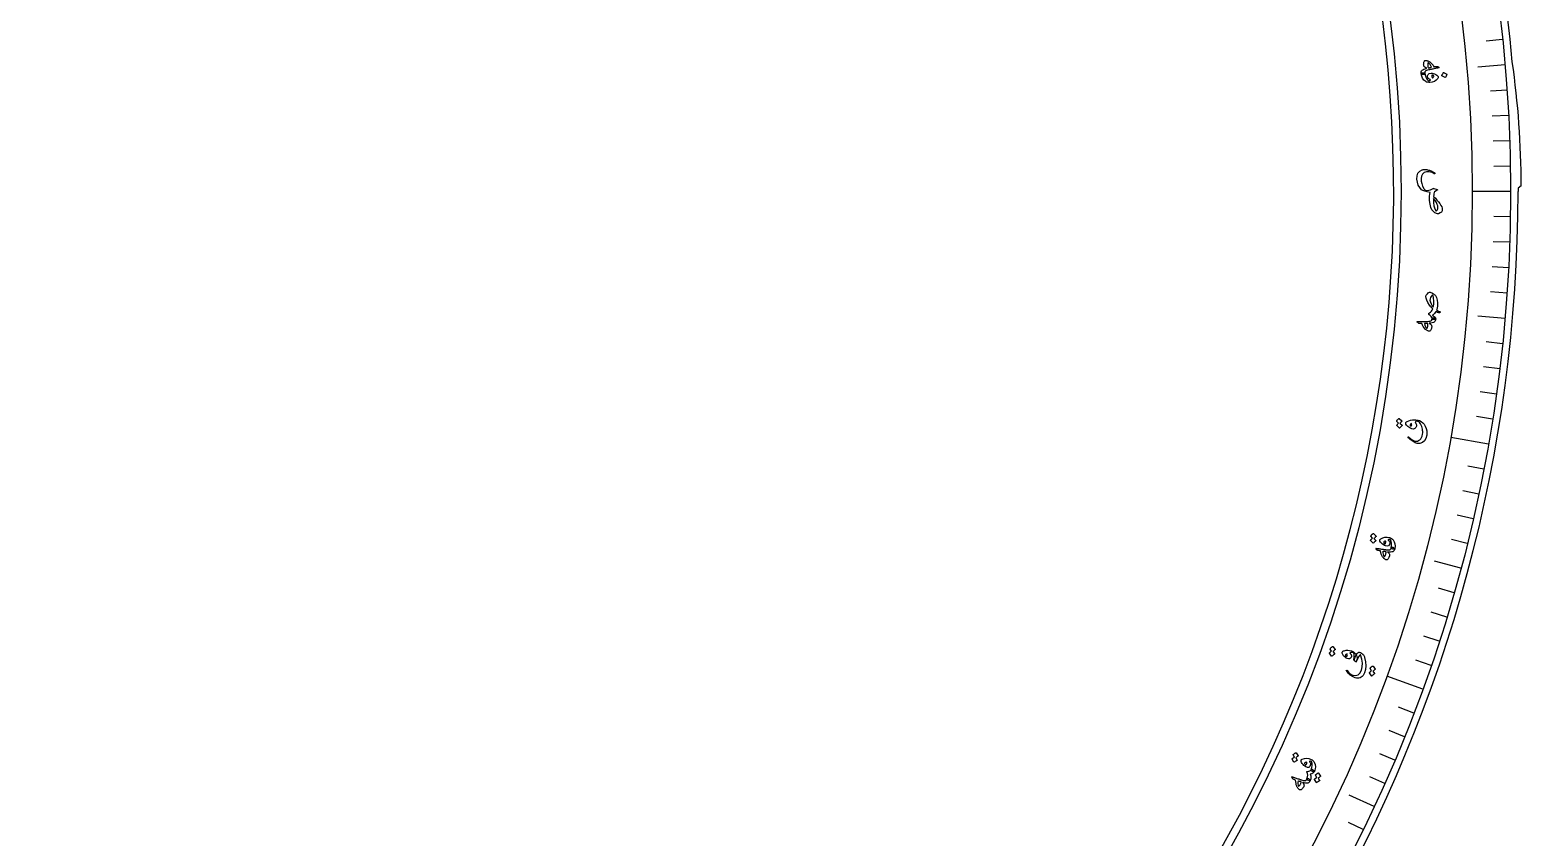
# Model space of a CAD drawing. Header units: millimetres. Extents: x -65 to 65, y -65 to 77.
# Drawn here: x -1.1 to 65.1, y -28.7 to 7.2 of the extents above; entities that cross this region are included whole.
import ezdxf

# ---------------------------------------------------------------- set-up
doc = ezdxf.new("R2010")
doc.units = ezdxf.units.MM
for name, color, linetype in [('CUT_INNER', 6, 'Continuous'), ('CUT_OUTER', 1, 'Continuous'), ('ENGRAVE', 7, 'Continuous'), ('ENGRAVE_FINE', 8, 'Continuous'), ('TEXT', 5, 'Continuous')]:
    doc.layers.add(name, color=color, linetype=linetype)

msp = doc.modelspace()

# ---------------------------------------------------------------- linework, layer by layer
at = {"layer": 'CUT_INNER'}
msp.add_arc((0.0001, -0.0002), 59.4749, 92.288724, 16.523657, dxfattribs=at)
at = {"layer": 'CUT_OUTER'}
for points in [[(65.1396, 0.2503), (65.1368, 0.2483), (64.9995, 0.1565)], [(64.9995, 0.1565), (65, 0)]]:
    msp.add_lwpolyline(points, dxfattribs=at)
for centre, radius, start, end in [((0.0187, 0.0053), 64.9806, 5.080413, 19.336989), ((27.1323, 0.2902), 38.0073, 359.939859, 8.273731), ((0.0002, -0.0002), 64.9998, 179.818811, 0.000134)]:
    msp.add_arc(centre, radius, start, end, dxfattribs=at)
at = {"layer": 'ENGRAVE'}
for points in [[(64.4224, 5.6362), (63.2115, 5.5303)], [(64.6685, 0), (62.9668, 0)], [(64.4224, -5.6362), (63.2115, -5.5303)], [(63.686, -11.2296), (62.0102, -10.9341)], [(62.465, -16.7374), (61.2909, -16.4228)], [(60.7685, -22.1179), (59.1694, -21.5359)], [(58.6096, -27.3301), (57.5079, -26.8164)]]:
    msp.add_lwpolyline(points, dxfattribs=at)
for radius in [64.6685, 62.9668, 59.8065]:
    msp.add_circle((0, 0), radius, dxfattribs=at)
at = {"layer": 'ENGRAVE_FINE'}
for points in [[(64.3142, 6.7597), (63.5889, 6.6835)], [(64.511, 4.511), (63.7834, 4.4602)], [(64.5799, 3.3845), (63.8516, 3.3463)], [(64.6291, 2.2569), (63.9002, 2.2314)], [(64.6587, 1.1286), (63.9295, 1.1159)], [(64.6587, -1.1286), (63.9295, -1.1159)], [(64.6291, -2.2569), (63.9002, -2.2314)], [(64.5799, -3.3845), (63.8516, -3.3463)], [(64.511, -4.511), (63.7834, -4.4602)], [(64.3142, -6.7597), (63.5889, -6.6835)], [(64.1865, -7.8811), (63.4626, -7.7922)], [(64.0392, -9.0001), (63.3169, -8.8986)], [(63.8723, -10.1164), (63.152, -10.0023)], [(63.4804, -12.3393), (62.7645, -12.2002)], [(63.2553, -13.4453), (62.542, -13.2937)], [(63.0111, -14.5472), (62.3004, -14.3832)], [(62.7476, -15.6447), (62.0399, -15.4683)], [(62.1634, -17.8251), (61.4623, -17.624)], [(61.8428, -18.9072), (61.1454, -18.694)], [(61.5034, -19.9837), (60.8098, -19.7583)], [(61.1453, -21.054), (60.4557, -20.8166)], [(60.3732, -23.1751), (59.6924, -22.9138)], [(59.9596, -24.2252), (59.2834, -23.952)], [(59.5277, -25.268), (58.8563, -24.983)], [(59.0776, -26.303), (58.4114, -26.0064)], [(58.1237, -28.3488), (57.4682, -28.0291)]]:
    msp.add_lwpolyline(points, dxfattribs=at)
at = {"layer": 'TEXT'}
for points in [[(61.477, 5.5275), (61.4893, 5.5178), (61.4914, 5.5094), (61.4834, 5.5025), (61.4652, 5.497), (61.4541, 5.4947), (61.4387, 5.4914), (61.4192, 5.487), (61.3954, 5.4816), (61.3671, 5.4751), (61.3341, 5.4678), (61.2964, 5.4597), (61.2539, 5.4506), (61.2122, 5.4417), (61.1749, 5.4337), (61.1419, 5.4268), (61.1133, 5.4207), (61.0892, 5.4157), (61.0697, 5.4116), (61.0547, 5.4085), (61.0443, 5.4064), (60.9792, 5.3913), (60.9291, 5.3734), (60.8941, 5.3528), (60.8741, 5.3294), (60.8669, 5.3136), (60.863, 5.2948), (60.8622, 5.2731), (60.8647, 5.2485), (60.8636, 5.2338), (60.8574, 5.222), (60.8462, 5.2132), (60.8299, 5.2074), (60.81, 5.2041), (60.7897, 5.203), (60.769, 5.2042), (60.7478, 5.2076), (60.7296, 5.2127), (60.7158, 5.2189), (60.7065, 5.2262), (60.7017, 5.2345), (60.6981, 5.2817), (60.7031, 5.3231), (60.7169, 5.3587), (60.7393, 5.3885), (60.7738, 5.4149), (60.8202, 5.4384), (60.8785, 5.4589), (60.9487, 5.4763), (60.903, 5.4979), (60.8666, 5.5208), (60.8394, 5.545), (60.8215, 5.5704), (60.8139, 5.5917), (60.8094, 5.6171), (60.808, 5.6466), (60.8095, 5.6803), (60.8141, 5.7161), (60.8206, 5.7465), (60.829, 5.7713), (60.8393, 5.7906), (60.8527, 5.8067), (60.8673, 5.8178), (60.883, 5.8241), (60.8998, 5.8255), (60.9213, 5.8233), (60.9453, 5.8185), (60.9718, 5.8108), (61.0008, 5.8005), (61.0302, 5.7886), (61.0536, 5.7781), (61.0713, 5.7688), (61.0831, 5.7607), (61.1327, 5.7146), (61.1798, 5.6637), (61.2247, 5.6078), (61.2672, 5.5471), (61.3017, 5.5526), (61.3315, 5.557), (61.3567, 5.5604), (61.3771, 5.5625), (61.3944, 5.5631), (61.4101, 5.5614), (61.4241, 5.5575), (61.4366, 5.5514)], [(61.1579, 5.5244), (61.1294, 5.5881), (61.0966, 5.6413), (61.0594, 5.684), (61.0179, 5.7162), (61.0125, 5.7181), (61.0078, 5.7176), (61.0037, 5.7146), (61.0003, 5.7091), (60.994, 5.6895), (60.9898, 5.6684), (60.9876, 5.646), (60.9874, 5.6221), (60.9893, 5.5969), (60.9933, 5.5702), (60.9994, 5.5421), (61.0075, 5.5126), (61.0093, 5.5081), (61.0124, 5.5035), (61.0166, 5.4987), (61.0219, 5.4938), (61.0367, 5.4963), (61.052, 5.4991), (61.0681, 5.5023), (61.0847, 5.5059), (61.102, 5.5099), (61.12, 5.5143), (61.1386, 5.5192), (61.1579, 5.5244)], [(61.4602, 5.0887), (61.4594, 5.076), (61.4551, 5.0616), (61.4473, 5.0456), (61.436, 5.0279), (61.3664, 4.9506), (61.2854, 4.8944), (61.1932, 4.859), (61.0897, 4.8445), (61.0351, 4.8458), (60.986, 4.8531), (60.9423, 4.8666), (60.904, 4.8862), (60.8228, 4.9529), (60.762, 5.0331), (60.7217, 5.127), (60.7017, 5.2345), (60.7034, 5.2456), (60.7104, 5.2557), (60.7227, 5.2646), (60.7404, 5.2723), (60.7503, 5.2755), (60.7604, 5.2779), (60.7709, 5.2796), (60.7817, 5.2805), (60.7923, 5.2808), (60.8026, 5.2807), (60.8125, 5.2802), (60.8219, 5.2794), (60.8384, 5.2759), (60.851, 5.2697), (60.8598, 5.2605), (60.8647, 5.2485), (60.888, 5.1439), (60.9222, 5.0541), (60.9673, 4.9793), (61.0235, 4.9195), (61.0487, 4.9246), (61.0687, 4.9299), (61.0834, 4.9356), (61.0929, 4.9415), (61.1008, 4.9483), (61.1059, 4.9544), (61.1081, 4.9598), (61.1074, 4.9645), (61.106, 4.9677), (61.1042, 4.9702), (61.102, 4.972), (61.0994, 4.973), (61.0622, 4.9875), (61.0328, 5.0068), (61.0112, 5.0308), (60.9975, 5.0595), (60.9836, 5.145), (61.002, 5.2061), (61.0528, 5.243), (61.136, 5.2555), (61.1846, 5.2524), (61.2356, 5.2421), (61.2891, 5.2247), (61.345, 5.2001), (61.3936, 5.1733), (61.429, 5.1457), (61.4512, 5.1175), (61.4602, 5.0887)], [(61.2595, 5.1325), (61.2529, 5.1501), (61.2383, 5.1632), (61.2155, 5.1716), (61.1848, 5.1756), (61.18, 5.175), (61.1766, 5.1744), (61.1746, 5.1737), (61.174, 5.1728), (61.1712, 5.1542), (61.1703, 5.1355), (61.1716, 5.1168), (61.1749, 5.0979), (61.1797, 5.0816), (61.186, 5.0683), (61.1936, 5.058), (61.2025, 5.0509), (61.2299, 5.0737), (61.2485, 5.0949), (61.2584, 5.1145), (61.2595, 5.1325)], [(61.8343, 5.2176), (61.8368, 5.2155), (61.8384, 5.2124), (61.8392, 5.2083), (61.8392, 5.2032), (61.8279, 5.1663), (61.8133, 5.1313), (61.7953, 5.0981), (61.7739, 5.0667), (61.7705, 5.0635), (61.767, 5.0619), (61.7634, 5.062), (61.7596, 5.0636), (61.6148, 5.1383), (61.6112, 5.1412), (61.6101, 5.1453), (61.6114, 5.1504), (61.6151, 5.1567), (61.6182, 5.1622), (61.623, 5.1707), (61.6293, 5.1824), (61.6372, 5.1973), (61.6466, 5.2154), (61.6575, 5.2372), (61.67, 5.2626), (61.6839, 5.2915), (61.6863, 5.2954), (61.6889, 5.2975), (61.6916, 5.2977), (61.6945, 5.2961)], [(61.6363, -0.792), (61.6261, -0.8556), (61.5956, -0.9094), (61.5447, -0.9531), (61.4735, -0.9869), (61.4464, -0.9904), (61.4162, -0.9869), (61.383, -0.9766), (61.3467, -0.9594), (61.3118, -0.9397), (61.2827, -0.922), (61.2595, -0.9062), (61.2422, -0.8923), (61.1779, -0.8119), (61.1283, -0.7038), (61.0934, -0.5679), (61.0729, -0.4041), (61.0687, -0.3057), (61.0711, -0.2116), (61.0802, -0.1218), (61.096, -0.0363), (60.9628, -0.0161), (60.8556, 0.0099), (60.7746, 0.0417), (60.7197, 0.0793), (60.6348, 0.1777), (60.5713, 0.2894), (60.5291, 0.4144), (60.5081, 0.553), (60.5136, 0.6991), (60.5547, 0.8163), (60.6317, 0.9047), (60.7448, 0.9644), (60.7624, 0.9696), (60.7808, 0.974), (60.8, 0.9775), (60.82, 0.98), (60.8407, 0.9815), (60.862, 0.9816), (60.8839, 0.9804), (60.9064, 0.9778), (60.9462, 0.9721), (60.9855, 0.9646), (61.0242, 0.9553), (61.0624, 0.9441), (61.0999, 0.9312), (61.1367, 0.9166), (61.1726, 0.9005), (61.2078, 0.8827), (61.2222, 0.8748), (61.2358, 0.867), (61.2487, 0.8593), (61.261, 0.8517), (61.2726, 0.8443), (61.2835, 0.8372), (61.2937, 0.8305), (61.3032, 0.8241), (61.3086, 0.8195), (61.312, 0.8146), (61.3133, 0.8095), (61.3125, 0.8042), (61.3105, 0.7985), (61.3077, 0.7941), (61.3042, 0.7911), (61.3, 0.7895), (61.2952, 0.7889), (61.29, 0.7893), (61.2843, 0.7906), (61.2782, 0.7928), (61.2579, 0.8059), (61.2355, 0.8182), (61.2112, 0.8298), (61.1848, 0.8406), (61.1173, 0.8633), (61.0538, 0.8769), (60.9943, 0.8815), (60.9388, 0.877), (60.8338, 0.8418), (60.7579, 0.7793), (60.7112, 0.6897), (60.6934, 0.5727), (60.6997, 0.46), (60.7219, 0.3505), (60.76, 0.2441), (60.8141, 0.1408), (60.8365, 0.1096), (60.8637, 0.0826), (60.8957, 0.06), (60.9324, 0.0416), (60.9375, 0.0394), (60.9438, 0.0384), (60.9512, 0.0385), (60.9597, 0.0398), (61.041, 0.0558), (61.1123, 0.0766), (61.1737, 0.1022), (61.225, 0.1326), (61.2344, 0.1387), (61.2427, 0.1422), (61.2498, 0.1432), (61.2558, 0.1418), (61.405, 0.0856), (61.4163, 0.0776), (61.4209, 0.0697), (61.419, 0.0621), (61.4105, 0.0547), (61.296, -0.0127), (61.2789, -0.0488), (61.2659, -0.095), (61.257, -0.1514), (61.252, -0.2181), (61.3288, -0.2977), (61.3998, -0.3776), (61.4651, -0.4579), (61.5245, -0.5386), (61.5739, -0.6157), (61.609, -0.6837), (61.6298, -0.7425), (61.6363, -0.792)], [(61.3661, -0.8777), (61.4093, -0.8224), (61.4358, -0.7643), (61.4454, -0.7035), (61.4381, -0.6399), (61.4146, -0.5709), (61.3754, -0.4917), (61.3205, -0.4026), (61.2498, -0.3035), (61.2481, -0.4831), (61.2668, -0.6386), (61.3061, -0.7701), (61.3661, -0.8777)], [(60.9066, -4.6673), (60.9124, -4.6395), (60.9261, -4.6088), (60.9474, -4.5749), (60.9765, -4.538), (61.0083, -4.506), (61.0396, -4.4853), (61.0706, -4.476), (61.1012, -4.478), (61.1315, -4.4879), (61.165, -4.5027), (61.2019, -4.5223), (61.242, -4.5468), (61.2785, -4.5715), (61.3065, -4.5923), (61.3259, -4.6089), (61.3367, -4.6215), (61.383, -4.715), (61.413, -4.8206), (61.4265, -4.9384), (61.4236, -5.0682), (61.4209, -5.0945), (61.4174, -5.1205), (61.413, -5.1461), (61.4077, -5.1715), (61.4016, -5.1964), (61.3948, -5.2209), (61.3874, -5.2448), (61.3794, -5.2682), (61.3954, -5.2781), (61.4248, -5.2918), (61.4675, -5.3091), (61.5237, -5.3302), (61.5345, -5.3355), (61.5403, -5.3436), (61.541, -5.3545), (61.5368, -5.3681), (61.5292, -5.3794), (61.5196, -5.3869), (61.5081, -5.3905), (61.4947, -5.3902), (61.4783, -5.3857), (61.4613, -5.3804), (61.4437, -5.3744), (61.4255, -5.3676), (61.4068, -5.36), (61.3877, -5.3515), (61.3682, -5.342), (61.3484, -5.3315), (61.3229, -5.3745), (61.2948, -5.4121), (61.2639, -5.4444), (61.2302, -5.4714), (61.2191, -5.4792), (61.211, -5.4866), (61.206, -5.4936), (61.2039, -5.5002), (61.205, -5.5058), (61.2092, -5.5116), (61.2167, -5.5178), (61.2273, -5.5242), (61.2803, -5.5561), (61.3172, -5.5892), (61.338, -5.6237), (61.3427, -5.6595), (61.341, -5.664), (61.3369, -5.6686), (61.3302, -5.6731), (61.321, -5.6776), (61.2877, -5.6866), (61.2595, -5.6907), (61.2363, -5.6901), (61.2181, -5.6846), (61.2026, -5.6754), (61.1911, -5.6656), (61.1835, -5.6553), (61.1798, -5.6444), (61.1671, -5.5976), (61.142, -5.5536), (61.1046, -5.5124), (61.0547, -5.474), (61.0451, -5.4659), (61.0385, -5.4565), (61.035, -5.4458), (61.0346, -5.4338), (61.0374, -5.4211), (61.0436, -5.41), (61.053, -5.4005), (61.0656, -5.3928), (61.1107, -5.3627), (61.1502, -5.3225), (61.1843, -5.2722), (61.2127, -5.2118), (61.1739, -5.1687), (61.1378, -5.1268), (61.1042, -5.0861), (61.0733, -5.0466), (60.9971, -4.9334), (60.9438, -4.8325), (60.9136, -4.7438), (60.9066, -4.6673)], [(61.1881, -4.6085), (61.1435, -4.6587), (61.1118, -4.7131), (61.0929, -4.7716), (61.0868, -4.8343), (61.091, -4.8633), (61.1022, -4.8993), (61.1203, -4.9423), (61.1453, -4.9923), (61.1591, -5.018), (61.1722, -5.0415), (61.1846, -5.063), (61.1962, -5.0824), (61.2072, -5.0996), (61.2177, -5.1148), (61.2277, -5.1278), (61.2371, -5.1388), (61.2477, -5.0814), (61.2544, -5.0131), (61.257, -4.9339), (61.2557, -4.844), (61.25, -4.7572), (61.2399, -4.6896), (61.2252, -4.6411), (61.2061, -4.6117), (61.2019, -4.6071), (61.1975, -4.6051), (61.1929, -4.6055), (61.1881, -4.6085)], [(60.5272, -5.8071), (60.5169, -5.7955), (60.5164, -5.787), (60.5256, -5.7818), (60.5445, -5.7797), (60.5558, -5.7796), (60.5715, -5.7791), (60.5915, -5.7784), (60.6159, -5.7775), (60.6449, -5.7764), (60.6787, -5.7753), (60.7172, -5.7742), (60.7606, -5.7731), (60.8032, -5.772), (60.8414, -5.771), (60.8751, -5.7701), (60.9043, -5.7694), (60.9289, -5.7688), (60.9489, -5.7684), (60.9641, -5.7681), (60.9747, -5.7679), (61.0415, -5.7648), (61.0941, -5.7563), (61.1322, -5.7423), (61.1561, -5.7228), (61.166, -5.7084), (61.1732, -5.6905), (61.1778, -5.6692), (61.1798, -5.6444), (61.1835, -5.63), (61.1917, -5.6194), (61.2043, -5.6127), (61.2213, -5.6098), (61.2415, -5.61), (61.2617, -5.6126), (61.2819, -5.6174), (61.3021, -5.6245), (61.3191, -5.6329), (61.3316, -5.6415), (61.3394, -5.6503), (61.3427, -5.6595), (61.3378, -5.7071), (61.3254, -5.7473), (61.3054, -5.7802), (61.2779, -5.8057), (61.2392, -5.8257), (61.1892, -5.8404), (61.1282, -5.8499), (61.056, -5.8542), (61.0968, -5.8839), (61.1284, -5.9133), (61.1506, -5.9422), (61.1634, -5.9707), (61.1668, -5.9931), (61.1664, -6.0191), (61.1623, -6.0486), (61.1543, -6.0816), (61.1429, -6.1161), (61.1307, -6.1447), (61.1176, -6.1676), (61.1038, -6.1846), (61.0875, -6.1978), (61.071, -6.206), (61.0544, -6.2091), (61.0376, -6.2072), (61.017, -6.2009), (60.9944, -6.1914), (60.9699, -6.1787), (60.9434, -6.1629), (60.9169, -6.1456), (60.8959, -6.1307), (60.8804, -6.1182), (60.8703, -6.1081), (60.8306, -6.0535), (60.7939, -5.9947), (60.7604, -5.9318), (60.7299, -5.8647), (60.6949, -5.8637), (60.6648, -5.8625), (60.6395, -5.8611), (60.619, -5.8595), (60.6019, -5.8568), (60.5868, -5.8523), (60.5737, -5.8459), (60.5626, -5.8377)], [(60.8415, -5.8627), (60.8576, -5.9304), (60.8799, -5.9886), (60.9083, -6.0375), (60.9429, -6.077), (60.9478, -6.0799), (60.9526, -6.0803), (60.9571, -6.0781), (60.9615, -6.0734), (60.9715, -6.0553), (60.9796, -6.0354), (60.9861, -6.0138), (60.9907, -5.9904), (60.9936, -5.9652), (60.9947, -5.9383), (60.994, -5.9095), (60.9915, -5.879), (60.9905, -5.8743), (60.9883, -5.8691), (60.9851, -5.8637), (60.9808, -5.8579), (60.9658, -5.8576), (60.9502, -5.8575), (60.9339, -5.8577), (60.9168, -5.8581), (60.899, -5.8589), (60.8806, -5.8599), (60.8614, -5.8612), (60.8415, -5.8627)], [(59.6115, -10.2114), (59.6096, -10.2088), (59.6088, -10.2054), (59.6091, -10.2014), (59.6103, -10.1966), (59.6199, -10.1803), (59.6301, -10.1647), (59.6408, -10.1497), (59.6521, -10.1354), (59.6641, -10.1217), (59.677, -10.1085), (59.6907, -10.0957), (59.7052, -10.0834), (59.7093, -10.0812), (59.7135, -10.0807), (59.7176, -10.0817), (59.7216, -10.0843), (59.8434, -10.1926), (59.8448, -10.1952), (59.8442, -10.1987), (59.8416, -10.2029), (59.8371, -10.208), (59.8331, -10.2113), (59.8275, -10.2168), (59.8202, -10.2246), (59.8113, -10.2346), (59.8006, -10.2469), (59.788, -10.2617), (59.7735, -10.2788), (59.757, -10.2983), (59.8511, -10.3841), (59.8538, -10.3877), (59.8538, -10.3919), (59.8513, -10.3964), (59.8462, -10.4015), (59.8417, -10.4059), (59.835, -10.4128), (59.8259, -10.4223), (59.8146, -10.4344), (59.8009, -10.4493), (59.7849, -10.4672), (59.7665, -10.488), (59.7457, -10.5119), (59.7425, -10.5142), (59.7396, -10.515), (59.737, -10.5142), (59.7346, -10.5118), (59.6191, -10.4021), (59.6172, -10.3995), (59.6164, -10.3962), (59.6167, -10.3921), (59.618, -10.3874), (59.6254, -10.3734), (59.6336, -10.36), (59.6424, -10.3472), (59.652, -10.3349), (59.6622, -10.3232), (59.6728, -10.3121), (59.6839, -10.3015), (59.6955, -10.2914)], [(60.0147, -10.2804), (60.0208, -10.2643), (60.0336, -10.2479), (60.0531, -10.2313), (60.0794, -10.2144), (60.148, -10.1823), (60.227, -10.1596), (60.3163, -10.1463), (60.416, -10.1426), (60.4675, -10.1453), (60.519, -10.1525), (60.5703, -10.1644), (60.6216, -10.1808), (60.7025, -10.2215), (60.7724, -10.2757), (60.8312, -10.3434), (60.8789, -10.4247), (60.9196, -10.5281), (60.9447, -10.6283), (60.9544, -10.7252), (60.9486, -10.8187), (60.9113, -10.968), (60.8478, -11.0813), (60.7584, -11.1584), (60.6432, -11.1994), (60.6061, -11.202), (60.567, -11.1992), (60.5259, -11.1909), (60.4828, -11.1772), (60.4361, -11.1593), (60.39, -11.1378), (60.3444, -11.1127), (60.2994, -11.0841), (60.2548, -11.0522), (60.2106, -11.0174), (60.1669, -10.9798), (60.1235, -10.9393), (60.1191, -10.9337), (60.1167, -10.9284), (60.1164, -10.9231), (60.1181, -10.918), (60.1212, -10.9127), (60.1245, -10.9086), (60.128, -10.9056), (60.1318, -10.9039), (60.1369, -10.903), (60.1424, -10.904), (60.1482, -10.9069), (60.1544, -10.9117), (60.2279, -10.9793), (60.2967, -11.0309), (60.3607, -11.0664), (60.4201, -11.0859), (60.4777, -11.0916), (60.533, -11.0852), (60.5858, -11.0668), (60.6362, -11.0363), (60.6816, -10.9925), (60.7176, -10.9357), (60.7441, -10.8661), (60.761, -10.7835), (60.7661, -10.7263), (60.7665, -10.669), (60.7622, -10.6117), (60.7532, -10.5545), (60.7395, -10.4974), (60.7208, -10.4406), (60.6972, -10.3839), (60.6687, -10.3276), (60.6407, -10.2828), (60.6116, -10.2485), (60.5814, -10.2247), (60.5501, -10.2113), (60.5186, -10.2068), (60.4877, -10.2095), (60.4574, -10.2195), (60.4278, -10.2368), (60.4661, -10.3002), (60.4849, -10.3614), (60.4842, -10.4206), (60.464, -10.4775), (60.4194, -10.5309), (60.3596, -10.5526), (60.2846, -10.5424), (60.1943, -10.5006), (60.1089, -10.4436), (60.0506, -10.3879), (60.0191, -10.3335), (60.0147, -10.2804)], [(60.2617, -10.3135), (60.2397, -10.3286), (60.2233, -10.3437), (60.2124, -10.3589), (60.207, -10.3741), (60.2071, -10.3877), (60.2119, -10.402), (60.2214, -10.4169), (60.2357, -10.4324), (60.249, -10.4219), (60.2599, -10.4094), (60.2684, -10.3949), (60.2745, -10.3783), (60.2765, -10.3623), (60.275, -10.3462), (60.27, -10.3299), (60.2617, -10.3135)], [(58.4636, -15.3144), (58.462, -15.3116), (58.4615, -15.3083), (58.4621, -15.3042), (58.4637, -15.2996), (58.4747, -15.2842), (58.4862, -15.2695), (58.4981, -15.2556), (58.5106, -15.2423), (58.5238, -15.2297), (58.5377, -15.2176), (58.5525, -15.2061), (58.568, -15.1951), (58.5723, -15.1933), (58.5765, -15.1931), (58.5805, -15.1945), (58.5843, -15.1975), (58.6963, -15.3158), (58.6974, -15.3185), (58.6965, -15.3219), (58.6936, -15.3259), (58.6887, -15.3305), (58.6844, -15.3335), (58.6783, -15.3385), (58.6704, -15.3457), (58.6607, -15.3549), (58.649, -15.3662), (58.6351, -15.3798), (58.6192, -15.3956), (58.6011, -15.4136), (58.6874, -15.5071), (58.6898, -15.511), (58.6895, -15.5151), (58.6866, -15.5194), (58.681, -15.524), (58.6762, -15.528), (58.6689, -15.5343), (58.6591, -15.543), (58.6467, -15.5541), (58.6318, -15.5677), (58.6143, -15.5841), (58.5942, -15.6033), (58.5714, -15.6252), (58.568, -15.6273), (58.5651, -15.6278), (58.5625, -15.6267), (58.5604, -15.6242), (58.4547, -15.505), (58.4531, -15.5022), (58.4526, -15.4989), (58.4532, -15.4948), (58.4549, -15.4902), (58.4635, -15.4769), (58.4728, -15.4643), (58.4827, -15.4523), (58.4933, -15.4409), (58.5044, -15.4302), (58.516, -15.42), (58.528, -15.4104), (58.5404, -15.4014)], [(58.6953, -15.8787), (58.6871, -15.8655), (58.6879, -15.857), (58.6979, -15.8534), (58.7169, -15.8546), (58.728, -15.8563), (58.7436, -15.8585), (58.7634, -15.8612), (58.7877, -15.8643), (58.8164, -15.8681), (58.8499, -15.8727), (58.8881, -15.8781), (58.931, -15.8843), (58.9732, -15.8903), (59.011, -15.8957), (59.0444, -15.9006), (59.0733, -15.9048), (59.0977, -15.9083), (59.1175, -15.9112), (59.1326, -15.9135), (59.143, -15.9151), (59.2094, -15.9233), (59.2626, -15.9237), (59.3026, -15.9163), (59.3294, -15.901), (59.3415, -15.8885), (59.3517, -15.8721), (59.3598, -15.8519), (59.3659, -15.8278), (59.372, -15.8142), (59.3818, -15.8051), (59.3953, -15.8006), (59.4126, -15.8006), (59.4325, -15.8042), (59.452, -15.8101), (59.4711, -15.8183), (59.4898, -15.8287), (59.5052, -15.8397), (59.516, -15.8503), (59.5223, -15.8604), (59.524, -15.8699), (59.5112, -15.9161), (59.4922, -15.9537), (59.467, -15.9827), (59.4356, -16.0032), (59.394, -16.0164), (59.3423, -16.0225), (59.2805, -16.0216), (59.2086, -16.0138), (59.2439, -16.05), (59.2701, -16.0842), (59.2871, -16.1164), (59.295, -16.1467), (59.2946, -16.1694), (59.2899, -16.1949), (59.2808, -16.2233), (59.2674, -16.2545), (59.2504, -16.2865), (59.2335, -16.3127), (59.2168, -16.3331), (59.2003, -16.3476), (59.1821, -16.3579), (59.1644, -16.3631), (59.1475, -16.3634), (59.1313, -16.3587), (59.112, -16.349), (59.0914, -16.3359), (59.0693, -16.3193), (59.0458, -16.2992), (59.0227, -16.2778), (59.0045, -16.2595), (58.9912, -16.2446), (58.983, -16.2329), (58.953, -16.1725), (58.9267, -16.1084), (58.9042, -16.0407), (58.8854, -15.9695), (58.8511, -15.9626), (58.8216, -15.9564), (58.7969, -15.9507), (58.777, -15.9457), (58.7606, -15.9402), (58.7464, -15.9332), (58.7346, -15.9247), (58.7251, -15.9148)], [(58.8587, -15.4776), (58.8636, -15.4661), (58.8724, -15.4541), (58.885, -15.4418), (58.9015, -15.4291), (58.9926, -15.3799), (59.0874, -15.3537), (59.1861, -15.3507), (59.2887, -15.3708), (59.3398, -15.3898), (59.3839, -15.4129), (59.4207, -15.44), (59.4504, -15.4711), (59.505, -15.5613), (59.5354, -15.6579), (59.5418, -15.7608), (59.524, -15.8699), (59.5186, -15.88), (59.5086, -15.8871), (59.4939, -15.8913), (59.4746, -15.8927), (59.4643, -15.8923), (59.4539, -15.8912), (59.4435, -15.8891), (59.4331, -15.8863), (59.4229, -15.8829), (59.4133, -15.8794), (59.4042, -15.8756), (59.3956, -15.8716), (59.3813, -15.8627), (59.3715, -15.8524), (59.3664, -15.8408), (59.3659, -15.8278), (59.3795, -15.7208), (59.3774, -15.6244), (59.3598, -15.5386), (59.3266, -15.4633), (59.3011, -15.4599), (59.2805, -15.4584), (59.2647, -15.4588), (59.2539, -15.4613), (59.2441, -15.4651), (59.2373, -15.4692), (59.2334, -15.4735), (59.2325, -15.4782), (59.2328, -15.4817), (59.2337, -15.4846), (59.2352, -15.487), (59.2373, -15.4889), (59.2676, -15.5149), (59.2889, -15.5428), (59.3013, -15.5726), (59.3047, -15.6043), (59.2891, -15.6897), (59.2511, -15.7412), (59.1909, -15.7587), (59.1084, -15.7422), (59.0637, -15.7228), (59.0191, -15.6959), (58.9746, -15.6616), (58.9302, -15.6199), (58.8934, -15.5786), (58.8692, -15.5411), (58.8577, -15.5075), (58.8587, -15.4776)], [(59.0334, -15.5854), (59.0337, -15.6041), (59.0431, -15.6212), (59.0617, -15.6368), (59.0894, -15.6508), (59.094, -15.6519), (59.0974, -15.6525), (59.0995, -15.6524), (59.1004, -15.6518), (59.1093, -15.6353), (59.1164, -15.6181), (59.1215, -15.6001), (59.1247, -15.5813), (59.1255, -15.5643), (59.124, -15.5497), (59.1203, -15.5376), (59.1143, -15.5279), (59.0808, -15.5403), (59.0562, -15.5539), (59.0404, -15.569), (59.0334, -15.5854)], [(58.9957, -15.9862), (59.0003, -16.0556), (59.0125, -16.1168), (59.0323, -16.1697), (59.0597, -16.2145), (59.0642, -16.2181), (59.0688, -16.2193), (59.0736, -16.2179), (59.0787, -16.214), (59.0916, -16.1979), (59.103, -16.1797), (59.1129, -16.1594), (59.1214, -16.1371), (59.1285, -16.1128), (59.1341, -16.0864), (59.1382, -16.0579), (59.1409, -16.0275), (59.1407, -16.0226), (59.1395, -16.0172), (59.1372, -16.0113), (59.1339, -16.0048), (59.1192, -16.002), (59.1038, -15.9993), (59.0877, -15.9967), (59.0708, -15.9943), (59.0531, -15.9921), (59.0348, -15.99), (59.0156, -15.988), (58.9957, -15.9862)], [(56.6505, -20.3274), (56.6491, -20.3245), (56.6489, -20.3211), (56.6498, -20.3172), (56.6519, -20.3127), (56.6642, -20.2984), (56.6769, -20.2849), (56.69, -20.2721), (56.7036, -20.26), (56.7178, -20.2487), (56.7327, -20.238), (56.7484, -20.2278), (56.7648, -20.2183), (56.7693, -20.2169), (56.7734, -20.2171), (56.7773, -20.2188), (56.7808, -20.2221), (56.8821, -20.3495), (56.883, -20.3523), (56.8818, -20.3556), (56.8785, -20.3593), (56.8732, -20.3635), (56.8687, -20.366), (56.8622, -20.3705), (56.8537, -20.3768), (56.8432, -20.3851), (56.8306, -20.3953), (56.8156, -20.4075), (56.7984, -20.4218), (56.7788, -20.4381), (56.8566, -20.5385), (56.8586, -20.5426), (56.858, -20.5467), (56.8547, -20.5507), (56.8488, -20.5548), (56.8437, -20.5583), (56.8358, -20.5639), (56.8253, -20.5717), (56.812, -20.5815), (56.796, -20.5937), (56.7771, -20.6084), (56.7554, -20.6257), (56.7308, -20.6455), (56.7273, -20.6472), (56.7243, -20.6474), (56.7219, -20.6461), (56.72, -20.6434), (56.6251, -20.5157), (56.6238, -20.5129), (56.6235, -20.5094), (56.6245, -20.5055), (56.6266, -20.501), (56.6363, -20.4887), (56.6467, -20.4769), (56.6576, -20.4659), (56.6691, -20.4556), (56.6811, -20.4459), (56.6935, -20.4368), (56.7063, -20.4284), (56.7194, -20.4205)], [(57.2843, -20.4014), (57.3635, -20.3854), (57.4421, -20.3823), (57.5202, -20.3921), (57.5978, -20.4149), (57.6148, -20.4212), (57.6313, -20.428), (57.6474, -20.4352), (57.6632, -20.4429), (57.6784, -20.451), (57.693, -20.4595), (57.7069, -20.4683), (57.7203, -20.4776), (57.8007, -20.5553), (57.844, -20.6506), (57.8499, -20.7634), (57.8184, -20.8937), (57.8149, -20.8997), (57.81, -20.9023), (57.8037, -20.9015), (57.7959, -20.8972), (57.7782, -20.8836), (57.7592, -20.8665), (57.7387, -20.846), (57.7167, -20.8221), (57.7132, -20.8175), (57.7111, -20.8124), (57.7103, -20.8068), (57.7109, -20.8007), (57.726, -20.7), (57.7274, -20.6162), (57.7152, -20.5493), (57.6894, -20.4994), (57.676, -20.4872), (57.6583, -20.4797), (57.6362, -20.4769), (57.6099, -20.4789), (57.5964, -20.4808), (57.5844, -20.4833), (57.5738, -20.4862), (57.5645, -20.4897), (57.5564, -20.4935), (57.5489, -20.4976), (57.5423, -20.502), (57.5363, -20.5066), (57.5626, -20.5364), (57.5823, -20.5644), (57.5954, -20.5905), (57.6019, -20.6148), (57.6024, -20.6671), (57.5872, -20.7083), (57.5564, -20.7384), (57.5101, -20.7573), (57.465, -20.7613), (57.4184, -20.7516), (57.3706, -20.7282), (57.3214, -20.6911), (57.2553, -20.6257), (57.2123, -20.5663), (57.1924, -20.513), (57.1958, -20.4656), (57.2064, -20.4454), (57.2246, -20.428), (57.2506, -20.4134), (57.2843, -20.4014)], [(57.7247, -20.8269), (57.7314, -20.8011), (57.739, -20.775), (57.7474, -20.7488), (57.7565, -20.7223), (57.7665, -20.6958), (57.7774, -20.6693), (57.7892, -20.643), (57.802, -20.6167), (57.8282, -20.5687), (57.8555, -20.5299), (57.8842, -20.5006), (57.914, -20.4806), (57.9317, -20.4746), (57.9515, -20.474), (57.9736, -20.4788), (57.9978, -20.4889), (58.0466, -20.5158), (58.0854, -20.5412), (58.1141, -20.5649), (58.1328, -20.5871), (58.1475, -20.6119), (58.1614, -20.6409), (58.1746, -20.674), (58.1871, -20.7113), (58.2314, -20.8974), (58.246, -21.0732), (58.2309, -21.2382), (58.1862, -21.3924), (58.1569, -21.4519), (58.1217, -21.5029), (58.0807, -21.5453), (58.0338, -21.5791), (57.9832, -21.6037), (57.9308, -21.6186), (57.8767, -21.6237), (57.821, -21.6192), (57.7634, -21.6052), (57.7038, -21.5822), (57.6423, -21.5502), (57.5787, -21.5091), (57.5467, -21.4857), (57.5168, -21.4614), (57.4889, -21.4364), (57.4632, -21.4106), (57.4394, -21.3842), (57.4173, -21.3574), (57.3969, -21.3301), (57.3783, -21.3024), (57.3743, -21.2926), (57.3737, -21.2847), (57.3765, -21.2789), (57.3827, -21.275), (57.3914, -21.273), (57.3995, -21.274), (57.4071, -21.2779), (57.414, -21.2847), (57.4743, -21.3583), (57.5352, -21.4165), (57.5967, -21.4593), (57.659, -21.4865), (57.7869, -21.5053), (57.8941, -21.4763), (57.9803, -21.3993), (58.0456, -21.2742), (58.0844, -21.1188), (58.0911, -20.9523), (58.0654, -20.775), (58.0074, -20.5872), (58.0054, -20.5844), (58.0026, -20.5831), (57.999, -20.5832), (57.9948, -20.5847), (57.9554, -20.6167), (57.9128, -20.6795), (57.8668, -20.773), (57.8172, -20.8972), (57.8141, -20.9031), (57.8104, -20.9054), (57.806, -20.904), (57.801, -20.8991)], [(57.3372, -20.6045), (57.3356, -20.615), (57.3375, -20.6277), (57.343, -20.6426), (57.352, -20.6598), (57.3578, -20.6655), (57.3652, -20.6674), (57.3742, -20.6656), (57.3848, -20.6601), (57.4072, -20.64), (57.4191, -20.6157), (57.4204, -20.5871), (57.4112, -20.5542), (57.4087, -20.5504), (57.4056, -20.5483), (57.4019, -20.548), (57.3975, -20.5493), (57.3746, -20.5639), (57.3568, -20.5779), (57.3444, -20.5915), (57.3372, -20.6045)], [(58.4274, -21.1981), (58.4261, -21.1952), (58.4259, -21.1917), (58.4269, -21.1876), (58.4291, -21.183), (58.4415, -21.1682), (58.4545, -21.1542), (58.4678, -21.141), (58.4817, -21.1285), (58.4961, -21.1167), (58.5112, -21.1056), (58.5271, -21.095), (58.5437, -21.0851), (58.5482, -21.0837), (58.5523, -21.0838), (58.5562, -21.0856), (58.5597, -21.0889), (58.6595, -21.2193), (58.6604, -21.2222), (58.6592, -21.2256), (58.6559, -21.2294), (58.6504, -21.2338), (58.6459, -21.2364), (58.6393, -21.2411), (58.6307, -21.2477), (58.6201, -21.2562), (58.6072, -21.2668), (58.592, -21.2795), (58.5745, -21.2943), (58.5546, -21.3112), (58.6313, -21.414), (58.6333, -21.4181), (58.6326, -21.4223), (58.6293, -21.4265), (58.6233, -21.4307), (58.6181, -21.4344), (58.6101, -21.4402), (58.5994, -21.4483), (58.586, -21.4585), (58.5697, -21.4712), (58.5506, -21.4864), (58.5285, -21.5043), (58.5036, -21.5248), (58.5, -21.5266), (58.497, -21.5269), (58.4946, -21.5256), (58.4927, -21.5228), (58.3993, -21.3921), (58.398, -21.3891), (58.3978, -21.3856), (58.3988, -21.3816), (58.401, -21.377), (58.4109, -21.3642), (58.4214, -21.3521), (58.4326, -21.3406), (58.4443, -21.3299), (58.4565, -21.3199), (58.469, -21.3105), (58.482, -21.3017), (58.4953, -21.2935)], [(55.0071, -25.0349), (55.006, -25.0319), (55.006, -25.0285), (55.0073, -25.0246), (55.0097, -25.0203), (55.0231, -25.007), (55.0369, -24.9945), (55.0511, -24.9828), (55.0657, -24.9718), (55.0808, -24.9616), (55.0966, -24.9521), (55.1131, -24.9433), (55.1302, -24.9351), (55.1348, -24.9341), (55.1389, -24.9346), (55.1426, -24.9366), (55.1459, -24.9402), (55.2361, -25.0758), (55.2368, -25.0787), (55.2353, -25.0819), (55.2318, -25.0853), (55.2261, -25.0891), (55.2214, -25.0913), (55.2146, -25.0952), (55.2056, -25.1009), (55.1944, -25.1083), (55.1809, -25.1174), (55.165, -25.1285), (55.1466, -25.1413), (55.1257, -25.156), (55.1948, -25.2628), (55.1965, -25.267), (55.1956, -25.271), (55.1919, -25.2748), (55.1857, -25.2784), (55.1803, -25.2815), (55.172, -25.2865), (55.1608, -25.2934), (55.1468, -25.3022), (55.1298, -25.3131), (55.1097, -25.3263), (55.0866, -25.3417), (55.0604, -25.3595), (55.0568, -25.3609), (55.0538, -25.3609), (55.0514, -25.3595), (55.0497, -25.3566), (54.9659, -25.2212), (54.9648, -25.2182), (54.9649, -25.2148), (54.9661, -25.2109), (54.9686, -25.2066), (54.9794, -25.195), (54.9907, -25.1841), (55.0025, -25.174), (55.0148, -25.1646), (55.0276, -25.1559), (55.0408, -25.1478), (55.0542, -25.1404), (55.068, -25.1336)], [(55.3687, -25.2629), (55.3755, -25.2524), (55.3861, -25.2421), (55.4007, -25.2321), (55.4191, -25.2224), (55.5172, -25.1894), (55.6151, -25.1797), (55.7129, -25.1935), (55.8105, -25.2308), (55.8577, -25.2582), (55.8972, -25.2885), (55.9289, -25.3214), (55.9529, -25.3572), (55.9913, -25.4553), (56.0049, -25.5557), (55.9936, -25.6582), (55.9575, -25.7626), (55.9505, -25.7716), (55.9394, -25.777), (55.9243, -25.7786), (55.905, -25.7767), (55.8949, -25.7746), (55.8848, -25.7716), (55.8749, -25.7679), (55.8651, -25.7633), (55.8557, -25.7583), (55.8468, -25.7531), (55.8385, -25.7478), (55.8307, -25.7424), (55.8181, -25.7312), (55.8103, -25.7195), (55.8072, -25.7071), (55.8089, -25.6942), (55.8405, -25.5911), (55.8549, -25.4958), (55.8521, -25.4082), (55.8322, -25.3284), (55.8076, -25.3207), (55.7876, -25.3157), (55.772, -25.3135), (55.7608, -25.314), (55.7506, -25.3161), (55.7431, -25.319), (55.7386, -25.3226), (55.7369, -25.3271), (55.7366, -25.3306), (55.737, -25.3336), (55.738, -25.3362), (55.7398, -25.3384), (55.7652, -25.3692), (55.7815, -25.4003), (55.7887, -25.4318), (55.7866, -25.4636), (55.7567, -25.5451), (55.7106, -25.5894), (55.6482, -25.5964), (55.5697, -25.5661), (55.529, -25.5394), (55.4896, -25.5053), (55.4516, -25.4639), (55.4149, -25.4153), (55.3857, -25.3683), (55.3682, -25.3273), (55.3626, -25.2921), (55.3687, -25.2629)], [(55.5224, -25.3988), (55.5196, -25.4173), (55.526, -25.4358), (55.5416, -25.4543), (55.5665, -25.4728), (55.5709, -25.4747), (55.5741, -25.4758), (55.5762, -25.4761), (55.5772, -25.4757), (55.5888, -25.461), (55.5987, -25.4451), (55.6068, -25.4283), (55.6131, -25.4103), (55.6168, -25.3937), (55.6179, -25.3791), (55.6162, -25.3665), (55.6119, -25.356), (55.5769, -25.3624), (55.5503, -25.3717), (55.5322, -25.3838), (55.5224, -25.3988)], [(55.8089, -25.6942), (55.8192, -25.683), (55.8281, -25.6754), (55.8355, -25.6715), (55.8415, -25.6711), (55.8496, -25.6733), (55.8588, -25.677), (55.8694, -25.6824), (55.8812, -25.6893), (55.918, -25.7139), (55.943, -25.7344), (55.9562, -25.7506), (55.9575, -25.7626), (55.9306, -25.8046), (55.891, -25.8406), (55.8388, -25.8708), (55.7741, -25.8951), (55.7946, -25.9565), (55.8006, -26.0223), (55.7923, -26.0925), (55.7695, -26.1671), (55.7644, -26.1739), (55.757, -26.1779), (55.7471, -26.1789), (55.7347, -26.177), (55.6594, -26.1578), (55.651, -26.1556), (55.643, -26.1511), (55.6353, -26.1442), (55.628, -26.1349), (55.6231, -26.126), (55.6204, -26.1168), (55.6199, -26.1073), (55.6214, -26.0976), (55.6481, -26.0085), (55.6578, -25.9296), (55.6507, -25.8609), (55.6266, -25.8026), (55.623, -25.7954), (55.6213, -25.7881), (55.6217, -25.7808), (55.6242, -25.7734), (55.6281, -25.7673), (55.633, -25.764), (55.639, -25.7633), (55.6459, -25.7654), (55.6522, -25.7681), (55.6578, -25.7699), (55.6628, -25.771), (55.6672, -25.7713), (55.7134, -25.7589), (55.7524, -25.7419), (55.7842, -25.7204), (55.8089, -25.6942)], [(54.9524, -26.0289), (54.9467, -26.0144), (54.949, -26.0063), (54.9594, -26.0045), (54.9779, -26.009), (54.9886, -26.0127), (55.0035, -26.0176), (55.0226, -26.0237), (55.0459, -26.0311), (55.0735, -26.04), (55.1056, -26.0504), (55.1423, -26.0625), (55.1834, -26.0762), (55.2239, -26.0896), (55.2601, -26.1016), (55.2921, -26.1123), (55.3198, -26.1215), (55.3432, -26.1294), (55.3621, -26.1357), (55.3766, -26.1406), (55.3866, -26.144), (55.4505, -26.1639), (55.5028, -26.1737), (55.5434, -26.1735), (55.5725, -26.1632), (55.5867, -26.1531), (55.5996, -26.1387), (55.6112, -26.1202), (55.6214, -26.0976), (55.6298, -26.0853), (55.6411, -26.0781), (55.6552, -26.0761), (55.6722, -26.0791), (55.6911, -26.0862), (55.7092, -26.0955), (55.7266, -26.1069), (55.7432, -26.1205), (55.7564, -26.1341), (55.7652, -26.1464), (55.7696, -26.1574), (55.7695, -26.1671), (55.7488, -26.2102), (55.7234, -26.2439), (55.6934, -26.268), (55.6589, -26.2826), (55.6157, -26.2882), (55.5637, -26.2851), (55.5031, -26.2733), (55.4337, -26.2528), (55.462, -26.2947), (55.4817, -26.333), (55.4927, -26.3677), (55.4951, -26.3989), (55.4907, -26.4212), (55.4815, -26.4455), (55.4676, -26.4718), (55.4489, -26.5001), (55.4264, -26.5287), (55.4052, -26.5515), (55.3852, -26.5685), (55.3664, -26.5798), (55.3466, -26.5867), (55.3283, -26.5888), (55.3116, -26.5861), (55.2964, -26.5786), (55.2792, -26.5656), (55.2612, -26.549), (55.2424, -26.5288), (55.2229, -26.5049), (55.2039, -26.4796), (55.1892, -26.4585), (55.1788, -26.4415), (55.1728, -26.4285), (55.154, -26.3637), (55.1395, -26.296), (55.1293, -26.2254), (55.1234, -26.1519), (55.0909, -26.1391), (55.063, -26.1277), (55.0396, -26.1178), (55.0209, -26.1093), (55.0057, -26.101), (54.9931, -26.0916), (54.9829, -26.0812), (54.9753, -26.0697)], [(55.229, -26.188), (55.2213, -26.2571), (55.2224, -26.3194), (55.2325, -26.3751), (55.2516, -26.4239), (55.2553, -26.4283), (55.2596, -26.4303), (55.2647, -26.4298), (55.2703, -26.4269), (55.2859, -26.4132), (55.3003, -26.3973), (55.3137, -26.3792), (55.326, -26.3587), (55.3373, -26.336), (55.3475, -26.311), (55.3566, -26.2838), (55.3646, -26.2543), (55.3653, -26.2494), (55.365, -26.2439), (55.3638, -26.2377), (55.3617, -26.2308), (55.3478, -26.2254), (55.3331, -26.22), (55.3176, -26.2146), (55.3015, -26.2093), (55.2845, -26.2039), (55.2668, -26.1986), (55.2483, -26.1933), (55.229, -26.188)], [(56.0049, -25.9377), (56.0038, -25.9346), (56.0039, -25.9312), (56.0052, -25.9272), (56.0077, -25.9228), (56.0214, -25.9093), (56.0354, -25.8966), (56.0498, -25.8846), (56.0646, -25.8735), (56.0799, -25.8631), (56.0959, -25.8533), (56.1126, -25.8443), (56.1299, -25.836), (56.1345, -25.8349), (56.1386, -25.8354), (56.1423, -25.8375), (56.1455, -25.8411), (56.2341, -25.979), (56.2347, -25.982), (56.2332, -25.9852), (56.2296, -25.9887), (56.2239, -25.9925), (56.2191, -25.9948), (56.2122, -25.9988), (56.2031, -26.0045), (56.1918, -26.0121), (56.1781, -26.0214), (56.1619, -26.0327), (56.1433, -26.0458), (56.1221, -26.0608), (56.1899, -26.1693), (56.1915, -26.1736), (56.1905, -26.1777), (56.1868, -26.1816), (56.1805, -26.1852), (56.175, -26.1884), (56.1666, -26.1935), (56.1553, -26.2005), (56.1411, -26.2095), (56.1239, -26.2206), (56.1035, -26.234), (56.0801, -26.2498), (56.0536, -26.2679), (56.0499, -26.2694), (56.0469, -26.2693), (56.0445, -26.2679), (56.0429, -26.2649), (55.9608, -26.1273), (55.9597, -26.1243), (55.9598, -26.1208), (55.9611, -26.1168), (55.9637, -26.1125), (55.9747, -26.1007), (55.9861, -26.0896), (55.9982, -26.0793), (56.0107, -26.0697), (56.0237, -26.0608), (56.037, -26.0526), (56.0506, -26.045), (56.0645, -26.0381)]]:
    msp.add_lwpolyline(points, close=True, dxfattribs=at)

doc.saveas('drawing.dxf')
